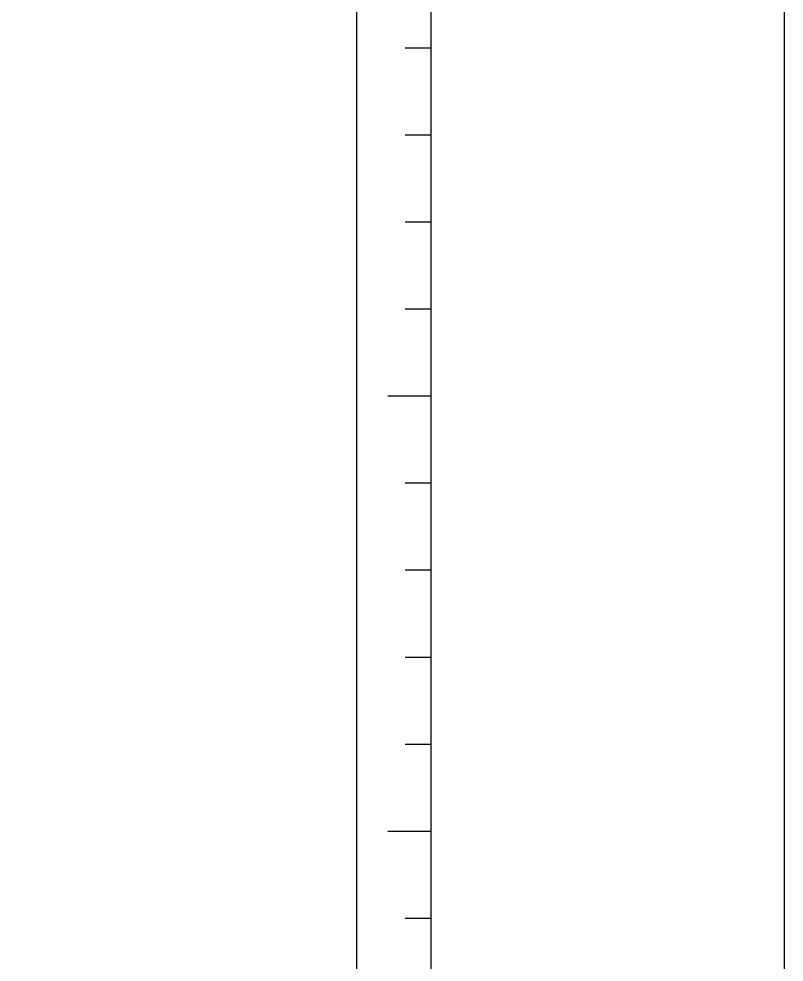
# Model space of a CAD drawing. Header units: millimetres. Extents: x 43843 to 1069877, y 60576 to 148433.
# Drawn here: x 991501 to 1003843, y 118105 to 133304 of the extents above; entities that cross this region are included whole.
import ezdxf

# ---------------------------------------------------------------- set-up
doc = ezdxf.new("R2010")
doc.units = ezdxf.units.MM
doc.layers.add('DEFPOINT', color=142, linetype='Continuous', plot=False)

# ---------------------------------------------------------------- blocks, each defined once
blk = doc.blocks.new('zw$9A02')
at = {"color": 7}
for p, q in [((85731, -10576), (85415, -10576)), ((85731, -11628), (85415, -11628)), ((85731, -12679), (85415, -12679)), ((85731, -13731), (85415, -13731)), ((85731, -14783), (85205, -14783)), ((85731, -15834), (85415, -15834)), ((85731, -16886), (85415, -16886)), ((85731, -17938), (85415, -17938)), ((85731, -18989), (85415, -18989)), ((85731, -20041), (85205, -20041)), ((85731, -21092), (85415, -21092))]:
    blk.add_line(p, q, dxfattribs=at)
blk.add_line((85722, -15259), (85723, -15259))
blk.add_lwpolyline([(0, -63643), (0, 0), (90000, 0), (90000, -63643)], close=True)
at = {"color": 4}
blk.add_lwpolyline([(3810, -61579), (85731, -61579), (85731, -3425), (3810, -3425)], close=True, dxfattribs=at)
at = {"layer": 'DEFPOINT', "color": 150}
blk.add_lwpolyline([(4710, -56999), (84831, -56999), (84831, -4325), (4710, -4325)], close=True, dxfattribs=at)

msp = doc.modelspace()

# ---------------------------------------------------------------- block references
at = {"xscale": 1.333333333333333, "yscale": 1.333333333333333, "zscale": 1.333333333333333}
msp.add_blockref('zw$9A02', (883842.813, 146933.143), dxfattribs=at)

doc.saveas('drawing.dxf')
